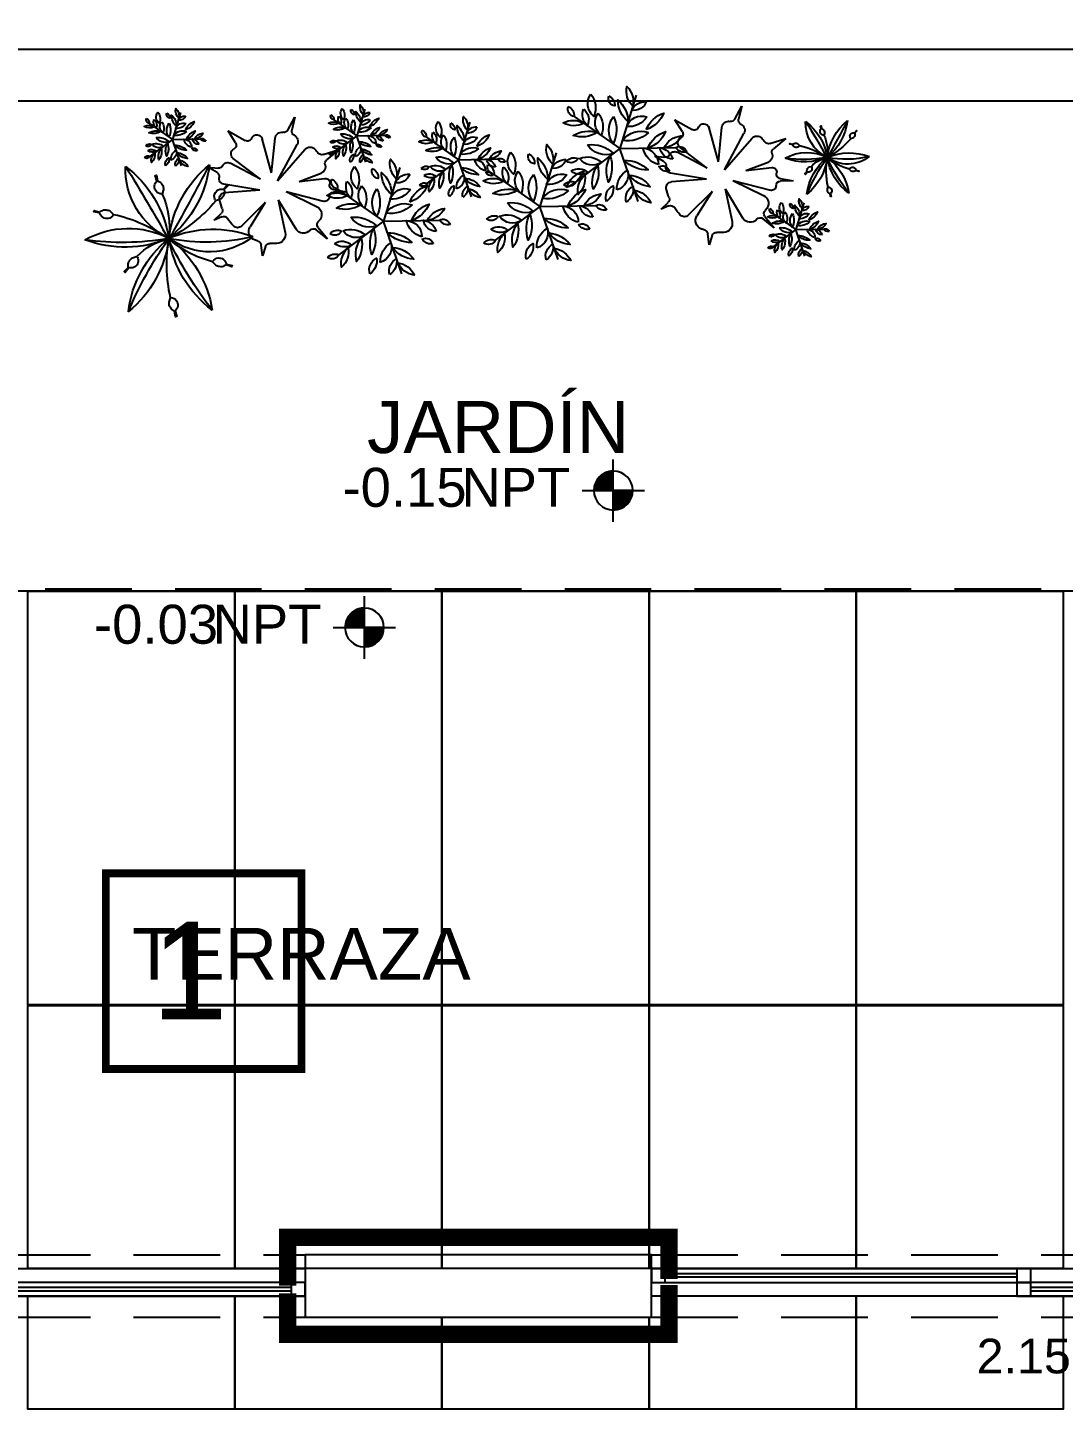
# Model space of a CAD drawing. Header units: metres. Extents: x 116 to 391, y -213 to 56.
# Drawn here: x 319.448 to 322.438, y -123.061 to -119.073 of the extents above; entities that cross this region are included whole.
import ezdxf
from ezdxf.enums import TextEntityAlignment as Align

# ---------------------------------------------------------------- set-up
doc = ezdxf.new("R2010")
doc.units = ezdxf.units.M
doc.header["$PDMODE"] = 35
doc.linetypes.add('AR-157$0$DASHED2', pattern=[0.375, 0.25, -0.125])
doc.linetypes.add('AR-169$0$DASHED2', pattern=[0.375, 0.25, -0.125])
for name, color, linetype in [('A-ACABADOS PISOS', 1, 'Continuous'), ('A-PISO', 30, 'Continuous'), ('AR-157$0$A-DIM-VANOS', 8, 'Continuous'), ('AR-157$0$A-JARDIN', 8, 'Continuous'), ('AR-157$0$A-MUR-CALIDAD', 8, 'Continuous'), ('AR-157$0$A-MUROS', 8, 'Continuous'), ('AR-157$0$A-MUROS BAJOS', 8, 'Continuous'), ('AR-157$0$A-PROY CERRAMIENTOS', 8, 'AR-157$0$DASHED2'), ('AR-157$0$A-TEXTOS', 8, 'Continuous'), ('AR-157$0$A-VENTANAS', 8, 'Continuous'), ('AR-157$0$Ar-Niveles', 8, 'Continuous'), ('AR-157$0$Ar-Texto', 8, 'Continuous'), ('AR-169$0$A-PROY CERRAMIENTOS', 8, 'AR-169$0$DASHED2')]:
    doc.layers.add(name, color=color, linetype=linetype)
doc.layers.add('AR-157$0$Ar-Area', color=8, linetype='Continuous', plot=False)
doc.styles.add('AR-157$0$Anot_Arial', font='arial.ttf')
doc.styles.add('AR-157$0$Standard', font='arial.ttf')
doc.styles.get("Standard").update_dxf_attribs({"font": 'arial.ttf'})
doc.dimstyles.new('AR-157$0$VANOS', dxfattribs={"dimtxt": 0.1, "dimasz": 0.05, "dimexe": 0, "dimexo": 0, "dimgap": 0.03, "dimtad": 0, "dimtih": 1, "dimtoh": 1, "dimzin": 0, "dimdsep": 46, "dimtxsty": 'AR-157$0$Standard', "dimblk": 'AR-157$0$_Dot', "dimcen": 0.09, "dimse1": 1, "dimse2": 1, "dimsd1": 1, "dimsd2": 1, "dimclrd": 256, "dimclre": 256, "dimclrt": 256, "dimazin": 0, "dimtfac": 1, "dimtix": 1, "dimtofl": 0, "dimtmove": 2, "dimatfit": 3, "dimldrblk": 'AR-157$0$COTA', "dimfxl": 0, "dimtolj": 1, "dimtzin": 0, "dimlwd": 18, "dimarcsym": 0})
pattern_1 = [(0, (-2.923953, -1.1144057), (0, 0.0025), [])]

# ---------------------------------------------------------------- blocks, each defined once
blk = doc.blocks.new('*U87')
at = {"color": 0}
for points in [[(0, 0), (1.095, 0), (1.095, 0.04), (0, 0.04)], [(0, 0), (0.04, 0), (0.04, 0.04), (0, 0.04)], [(1.095, 0.04), (1.055, 0.04), (1.055, 0), (1.095, 0)], [(1.055, -0.04), (2.15, -0.04), (2.15, 0), (1.055, 0)], [(1.055, -0.04), (1.095, -0.04), (1.095, 0), (1.055, 0)], [(2.15, 0), (2.11, 0), (2.11, -0.04), (2.15, -0.04)]]:
    blk.add_lwpolyline(points, close=True, dxfattribs=at)
at = {"color": 8}
for points in [[(0.04, 0.025), (1.055, 0.025)], [(0.04, 0.015), (1.055, 0.015)], [(1.095, -0.015), (2.11, -0.015)], [(1.095, -0.025), (2.11, -0.025)]]:
    blk.add_lwpolyline(points, dxfattribs=at)
at = {"style": 'AR-157$0$Anot_Arial', "flags": 1}
for tag, p in [('ESPACIO', (0.1591, 0.4028)), ('TIPO', (0.1591, 0.3233)), ('NUMERO', (0.1591, 0.2487)), ('MATERIAL', (0.1591, 0.1668))]:
    blk.add_attdef(tag, p, '', height=0.0625, dxfattribs=at)
blk = doc.blocks.new('*U97')
at = {"color": 0}
for points in [[(0, 0), (1.58, 0), (1.58, 0.04), (0, 0.04)], [(0, 0), (0.04, 0), (0.04, 0.04), (0, 0.04)], [(1.58, 0.04), (1.54, 0.04), (1.54, 0), (1.58, 0)], [(1.54, -0.04), (3.12, -0.04), (3.12, 0), (1.54, 0)], [(1.54, -0.04), (1.58, -0.04), (1.58, 0), (1.54, 0)], [(3.12, 0), (3.08, 0), (3.08, -0.04), (3.12, -0.04)]]:
    blk.add_lwpolyline(points, close=True, dxfattribs=at)
at = {"color": 8}
for points in [[(0.04, 0.025), (1.54, 0.025)], [(0.04, 0.015), (1.54, 0.015)], [(1.58, -0.015), (3.08, -0.015)], [(1.58, -0.025), (3.08, -0.025)]]:
    blk.add_lwpolyline(points, dxfattribs=at)
at = {"style": 'AR-157$0$Anot_Arial', "flags": 1}
for tag, p in [('ESPACIO', (0.1591, 0.4028)), ('TIPO', (0.1591, 0.3233)), ('NUMERO', (0.1591, 0.2487)), ('MATERIAL', (0.1591, 0.1668))]:
    blk.add_attdef(tag, p, '', height=0.0625, dxfattribs=at)
blk = doc.blocks.new('*U406')
at = {"layer": 'AR-157$0$Ar-Area', "style": 'AR-157$0$Anot_Arial', "flags": 1}
blk.add_attdef('ESP_AREA', text='', height=0.75, dxfattribs=at).set_placement((0, -2.5), align=Align.BOTTOM_CENTER)
at = {"layer": 'AR-157$0$Ar-Texto', "style": 'AR-157$0$Anot_Arial'}
for tag, p in [('ID_ESP01', (0, 1.5)), ('ID_ESP02', (0, 0))]:
    blk.add_attdef(tag, text='', height=1, dxfattribs=at).set_placement(p, align=Align.BOTTOM_CENTER)
blk = doc.blocks.new('*U408')
for p, q in [((1.5573, 0.5573), (1.6732, 0.2006)), ((0.9003, 0.3834), (0.8515, 0.4697)), ((0.8515, 0.4697), (0.8744, 0.3815)), ((3.3773, 0.4979), (3.4352, 0.3196)), ((4.6136, 0.4979), (4.6715, 0.3196)), ((1.3019, 0.386), (1.1876, 0.3191)), ((1.2532, 0.3049), (1.3019, 0.386)), ((1.9766, 0.421), (1.6732, 0.2006)), ((2.6754, 0.3964), (2.7565, 0.1467)), ((3.5869, 0.4298), (3.4352, 0.3196)), ((3.896, 0.3672), (3.8473, 0.4535)), ((3.8473, 0.4535), (3.8701, 0.3653)), ((4.8232, 0.4298), (4.6715, 0.3196)), ((0.976, 0.0441), (0.8404, 0.2852)), ((1.0153, 0.0997), (0.9876, 0.3304)), ((1.0153, 0.0997), (1.0738, 0.3283)), ((2.9688, 0.301), (2.7565, 0.1467)), ((3.4352, 0.3196), (3.2477, 0.3196)), ((3.3773, 0.1413), (3.4352, 0.3196)), ((3.4352, 0.3196), (3.5869, 0.2094)), ((4.011, 0.0835), (3.9834, 0.3142)), ((4.011, 0.0835), (4.0695, 0.3121)), ((4.2976, 0.3698), (4.1833, 0.303)), ((4.2489, 0.2887), (4.2976, 0.3698)), ((4.6715, 0.3196), (4.484, 0.3196)), ((4.6136, 0.1413), (4.6715, 0.3196)), ((4.6715, 0.3196), (4.8232, 0.2094)), ((0.6679, 0.2149), (0.56, 0.247)), ((0.56, 0.247), (0.6452, 0.1793)), ((0.976, 0.0441), (0.7891, 0.2519)), ((1.0907, 0.0572), (1.2705, 0.2006)), ((1.6732, 0.2006), (1.2982, 0.2006)), ((1.5573, -0.156), (1.6732, 0.2006)), ((1.6732, 0.2006), (1.9766, -0.0198)), ((3.6636, 0.1987), (3.5557, 0.2309)), ((3.5557, 0.2309), (3.6409, 0.1631)), ((3.9717, 0.0279), (3.7848, 0.2357)), ((3.9717, 0.0279), (3.8361, 0.269)), ((1.0907, 0.0572), (1.2909, 0.1683)), ((1.4412, 0.1456), (1.3729, 0.1368)), ((1.3807, 0.1082), (1.4412, 0.1456)), ((2.1016, 0.1792), (2.2175, -0.1775)), ((2.7565, 0.1467), (2.494, 0.1467)), ((2.6754, -0.1029), (2.7565, 0.1467)), ((2.7565, 0.1467), (2.9688, -0.0076)), ((3.1515, 0.1018), (3.2674, -0.2549)), ((4.0864, 0.041), (4.2662, 0.1844)), ((4.0864, 0.041), (4.2866, 0.1521)), ((4.4369, 0.1294), (4.3686, 0.1206)), ((4.3764, 0.092), (4.4369, 0.1294)), ((0.8319, 0.0375), (0.6588, 0.0545)), ((0.8319, 0.0375), (0.6829, 0.0905)), ((1.0972, -0.0149), (1.3377, 0.0295)), ((2.5208, 0.0429), (2.2175, -0.1775)), ((3.8276, 0.0213), (3.6545, 0.0384)), ((3.8276, 0.0213), (3.6786, 0.0743)), ((4.0929, -0.031), (4.3334, 0.0133)), ((0.6036, -0.0216), (0.5172, -0.0373)), ((0.5172, -0.0373), (0.6025, -0.0387)), ((0.9203, -0.028), (0.6701, -0.0979)), ((0.9203, -0.028), (0.7177, -0.1315)), ((0.9738, -0.0818), (0.8606, -0.2799)), ((0.9738, -0.0818), (0.9312, -0.3035)), ((1.0972, -0.0149), (1.3332, -0.0286)), ((3.5708, -0.0344), (3.2674, -0.2549)), ((3.5994, -0.0378), (3.5129, -0.0535)), ((3.5129, -0.0535), (3.5982, -0.0549)), ((3.916, -0.0441), (3.6658, -0.1141)), ((3.916, -0.0441), (3.7134, -0.1477)), ((4.0929, -0.031), (4.3289, -0.0448)), ((1.0612, -0.1), (1.1659, -0.2602)), ((1.0612, -0.1), (1.2239, -0.2543)), ((1.4052, -0.2113), (1.3577, -0.1671)), ((2.2175, -0.1775), (1.8425, -0.1775)), ((2.1016, -0.5341), (2.2175, -0.1775)), ((2.2175, -0.1775), (2.5208, -0.3979)), ((3.9695, -0.098), (3.8563, -0.296)), ((3.9695, -0.098), (3.9269, -0.3197)), ((4.0569, -0.1162), (4.1616, -0.2764)), ((4.0569, -0.1162), (4.2196, -0.2705)), ((4.4009, -0.2275), (4.3534, -0.1833)), ((0.4479, -0.1868), (0.5059, -0.3651)), ((0.6576, -0.2549), (0.5059, -0.3651)), ((0.7108, -0.2724), (0.6498, -0.3504)), ((1.3533, -0.1896), (1.4052, -0.2113)), ((3.2674, -0.2549), (2.8924, -0.2549)), ((3.1515, -0.6115), (3.2674, -0.2549)), ((3.2674, -0.2549), (3.5708, -0.4753)), ((4.3491, -0.2058), (4.4009, -0.2275)), ((0.5059, -0.3651), (0.3184, -0.3651)), ((0.4479, -0.5434), (0.5059, -0.3651)), ((0.5059, -0.3651), (0.6576, -0.4753)), ((0.6498, -0.3504), (0.7231, -0.2884)), ((3.7065, -0.2886), (3.6455, -0.3666)), ((3.6455, -0.3666), (3.7188, -0.3046)), ((1.0663, -0.3937), (1.0874, -0.4568)), ((1.0874, -0.4568), (1.0946, -0.3825)), ((4.0621, -0.4099), (4.0831, -0.473)), ((4.0831, -0.473), (4.0903, -0.3987))]:
    blk.add_line(p, q)
for points in [[(1.5817, 0.4823, 0.261043), (1.619, 0.6146, 0.259294)], [(1.8614, 0.5689, 0.282421), (1.8447, 0.4199, 0.407667)], [(1.491, 0.512, 0.370665), (1.5903, 0.4556, 0.295133)], [(1.6152, 0.379, 0.221754), (1.681, 0.5268, 0.220269)], [(1.7418, 0.5543, 0.324763), (1.7029, 0.4865, 0.468787)], [(1.913, 0.4701, 0.370665), (1.8901, 0.3582, 0.295133)], [(2.0156, 0.4889, 0.324763), (1.9766, 0.421, 0.468787)], [(3.3441, 0.4753, 0.370665), (3.3938, 0.4471, 0.295133)], [(3.3895, 0.4604, 0.261043), (3.4081, 0.5265, 0.259294)], [(3.4063, 0.4087, 0.221754), (3.4392, 0.4827, 0.220269)], [(3.4696, 0.4964, 0.324763), (3.4501, 0.4625, 0.468787)], [(3.5293, 0.5037, 0.282421), (3.521, 0.4292, 0.407667)], [(3.6064, 0.4637, 0.324763), (3.5869, 0.4298, 0.468787)], [(4.5804, 0.4753, 0.370665), (4.6301, 0.4471, 0.295133)], [(4.6258, 0.4604, 0.261043), (4.6444, 0.5265, 0.259294)], [(4.6426, 0.4087, 0.221754), (4.6755, 0.4827, 0.220269)], [(4.7059, 0.4964, 0.324763), (4.6864, 0.4625, 0.468787)], [(4.7657, 0.5037, 0.282421), (4.7573, 0.4292, 0.407667)], [(4.8427, 0.4637, 0.324763), (4.8232, 0.4298, 0.468787)], [(1.495, 0.3245, 0.221754), (1.3748, 0.4328, 0.220269)], [(1.489, 0.4092, 0.282421), (1.6255, 0.3473, 0.407667)], [(1.7125, 0.4165, 0.231142), (1.7183, 0.2334, 0.333648)], [(1.8146, 0.4403, 0.282421), (1.798, 0.2913, 0.407667)], [(1.9128, 0.3747, 0.261043), (2.0501, 0.3801, 0.259294)], [(2.6924, 0.3439, 0.261043), (2.7185, 0.4365, 0.259294)], [(2.7159, 0.2716, 0.221754), (2.762, 0.3751, 0.220269)], [(2.8045, 0.3943, 0.324763), (2.7772, 0.3468, 0.468787)], [(2.8882, 0.4045, 0.282421), (2.8766, 0.3002, 0.407667)], [(3.3415, 0.3196, 0.221754), (3.2813, 0.3737, 0.220269)], [(3.3462, 0.3815, 0.221754), (3.286, 0.4357, 0.220269)], [(3.3386, 0.3716, 0.231142), (3.4266, 0.3461, 0.333648)], [(3.3431, 0.4239, 0.282421), (3.4114, 0.3929, 0.407667)], [(3.4549, 0.4275, 0.231142), (3.4578, 0.336, 0.333648)], [(3.5059, 0.4394, 0.282421), (3.4976, 0.3649, 0.407667)], [(3.5111, 0.3747, 0.221754), (3.5916, 0.3662, 0.220269)], [(3.5551, 0.4543, 0.370665), (3.5437, 0.3984, 0.295133)], [(3.555, 0.4066, 0.261043), (3.6237, 0.4093, 0.259294)], [(4.5778, 0.3196, 0.221754), (4.5177, 0.3737, 0.220269)], [(4.5825, 0.3815, 0.221754), (4.5223, 0.4357, 0.220269)], [(4.575, 0.3716, 0.231142), (4.6629, 0.3461, 0.333648)], [(4.5794, 0.4239, 0.282421), (4.6477, 0.3929, 0.407667)], [(4.6912, 0.4275, 0.231142), (4.6941, 0.336, 0.333648)], [(4.7423, 0.4394, 0.282421), (4.7339, 0.3649, 0.407667)], [(4.7474, 0.3747, 0.221754), (4.8279, 0.3662, 0.220269)], [(4.7915, 0.4543, 0.370665), (4.78, 0.3984, 0.295133)], [(4.7913, 0.4066, 0.261043), (4.86, 0.4093, 0.259294)], [(1.4857, 0.2006, 0.221754), (1.3654, 0.3089, 0.220269)], [(1.48, 0.3047, 0.231142), (1.656, 0.2537, 0.333648)], [(1.8249, 0.3108, 0.221754), (1.9858, 0.294, 0.220269)], [(2.6318, 0.2335, 0.221754), (2.5476, 0.3092, 0.220269)], [(2.6275, 0.2927, 0.282421), (2.7231, 0.2494, 0.407667)], [(2.6289, 0.3647, 0.370665), (2.6985, 0.3252, 0.295133)], [(2.784, 0.2978, 0.231142), (2.7881, 0.1697, 0.333648)], [(2.8555, 0.3145, 0.282421), (2.8438, 0.2102, 0.407667)], [(2.9244, 0.3354, 0.370665), (2.9083, 0.257, 0.295133)], [(2.9242, 0.2686, 0.261043), (3.0203, 0.2724, 0.259294)], [(2.9961, 0.3485, 0.324763), (2.9688, 0.301, 0.468787)], [(3.212, 0.3036, 0.324763), (3.2477, 0.3196, 0.468787)], [(3.2872, 0.3196, 0.261043), (3.23, 0.3578, 0.259294)], [(3.259, 0.281, 0.370665), (3.3012, 0.3196, 0.295133)], [(3.3076, 0.2642, 0.282421), (3.3581, 0.3196, 0.407667)], [(3.4224, 0.28, 0.204868), (3.3416, 0.2461, 0.203496)], [(3.544, 0.3342, 0.231142), (3.4578, 0.3032, 0.333648)], [(3.4689, 0.2951, 0.204868), (3.4762, 0.2078, 0.203496)], [(3.571, 0.2894, 0.282421), (3.4976, 0.2743, 0.407667)], [(3.6147, 0.2808, 0.324763), (3.5764, 0.2889, 0.468787)], [(4.4483, 0.3036, 0.324763), (4.484, 0.3196, 0.468787)], [(4.5235, 0.3196, 0.261043), (4.4663, 0.3578, 0.259294)], [(4.4953, 0.281, 0.370665), (4.5375, 0.3196, 0.295133)], [(4.5439, 0.2642, 0.282421), (4.5944, 0.3196, 0.407667)], [(4.6587, 0.28, 0.204868), (4.5779, 0.2461, 0.203496)], [(4.7803, 0.3342, 0.231142), (4.6941, 0.3032, 0.333648)], [(4.7052, 0.2951, 0.204868), (4.7126, 0.2078, 0.203496)], [(4.8074, 0.2894, 0.282421), (4.7339, 0.2743, 0.407667)], [(4.851, 0.2808, 0.324763), (4.8127, 0.2889, 0.468787)], [(1.2268, 0.1687, 0.324763), (1.2982, 0.2006, 0.468787)], [(1.3771, 0.2006, 0.261043), (1.2627, 0.277, 0.259294)], [(1.3208, 0.1236, 0.370665), (1.4051, 0.2006, 0.295133)], [(1.4179, 0.0899, 0.282421), (1.519, 0.2006, 0.407667)], [(1.8907, 0.23, 0.231142), (1.7183, 0.1679, 0.333648)], [(2.126, 0.1041, 0.261043), (2.1632, 0.2365, 0.259294)], [(2.4057, 0.1908, 0.282421), (2.389, 0.0418, 0.407667)], [(2.5492, 0.1467, 0.261043), (2.4692, 0.2002, 0.259294)], [(2.6252, 0.1467, 0.221754), (2.541, 0.2225, 0.220269)], [(2.6213, 0.2196, 0.231142), (2.7444, 0.1838, 0.333648)], [(2.8627, 0.2239, 0.221754), (2.9753, 0.2121, 0.220269)], [(3.2705, 0.2405, 0.324763), (3.3062, 0.2564, 0.468787)], [(3.4063, 0.2304, 0.221754), (3.3362, 0.1899, 0.220269)], [(3.4174, 0.1401, 0.370665), (3.3938, 0.1921, 0.295133)], [(3.4485, 0.1811, 0.282421), (3.4114, 0.2462, 0.407667)], [(3.4841, 0.1436, 0.370665), (3.4605, 0.1956, 0.295133)], [(3.5111, 0.2645, 0.221754), (3.5279, 0.1853, 0.220269)], [(3.6004, 0.2472, 0.370665), (3.5437, 0.2408, 0.295133)], [(3.555, 0.2325, 0.261043), (3.5788, 0.1681, 0.259294)], [(3.6252, 0.2013, 0.324763), (3.5869, 0.2094, 0.468787)], [(4.5068, 0.2405, 0.324763), (4.5425, 0.2564, 0.468787)], [(4.6426, 0.2304, 0.221754), (4.5725, 0.1899, 0.220269)], [(4.6537, 0.1401, 0.370665), (4.6301, 0.1921, 0.295133)], [(4.6848, 0.1811, 0.282421), (4.6477, 0.2462, 0.407667)], [(4.7204, 0.1436, 0.370665), (4.6968, 0.1956, 0.295133)], [(4.7474, 0.2645, 0.221754), (4.7642, 0.1853, 0.220269)], [(4.8368, 0.2472, 0.370665), (4.78, 0.2408, 0.295133)], [(4.7913, 0.2325, 0.261043), (4.8151, 0.1681, 0.259294)], [(4.8615, 0.2013, 0.324763), (4.8232, 0.2094, 0.468787)], [(1.6475, 0.1215, 0.204868), (1.486, 0.0536, 0.203496)], [(1.7405, 0.1517, 0.204868), (1.7552, -0.0228, 0.203496)], [(1.9448, 0.1402, 0.282421), (1.798, 0.11, 0.407667)], [(2.0321, 0.1231, 0.324763), (1.9555, 0.1392, 0.468787)], [(2.0353, 0.1339, 0.370665), (2.1346, 0.0775, 0.295133)], [(2.1595, 0.0008, 0.221754), (2.2253, 0.1487, 0.220269)], [(2.2861, 0.1762, 0.324763), (2.2471, 0.1084, 0.468787)], [(2.444, 0.1244, 0.324763), (2.494, 0.1467, 0.468787)], [(2.5098, 0.0928, 0.370665), (2.5688, 0.1467, 0.295133)], [(2.5598, 0.1108, 0.324763), (2.5208, 0.0429, 0.468787)], [(2.5778, 0.0692, 0.282421), (2.6485, 0.1467, 0.407667)], [(2.9087, 0.1673, 0.231142), (2.7881, 0.1238, 0.333648)], [(2.8036, 0.1125, 0.204868), (2.8139, -0.0097, 0.203496)], [(2.9466, 0.1044, 0.282421), (2.8438, 0.0833, 0.407667)], [(3.0077, 0.0924, 0.324763), (2.9541, 0.1037, 0.468787)], [(3.1759, 0.0268, 0.261043), (3.2132, 0.1591, 0.259294)], [(3.3361, 0.0988, 0.324763), (3.2971, 0.031, 0.468787)], [(3.3895, 0.1788, 0.261043), (3.3355, 0.1362, 0.259294)], [(3.4556, 0.1134, 0.282421), (3.439, -0.0356, 0.407667)], [(4.6258, 0.1788, 0.261043), (4.5718, 0.1362, 0.259294)], [(1.3438, 0.0424, 0.324763), (1.4152, 0.0744, 0.468787)], [(1.6152, 0.0223, 0.221754), (1.4751, -0.0586, 0.220269)], [(1.6996, -0.0764, 0.282421), (1.6255, 0.054, 0.407667)], [(1.8249, 0.0904, 0.221754), (1.8586, -0.0679, 0.220269)], [(2.0036, 0.0558, 0.370665), (1.8901, 0.043, 0.295133)], [(1.9128, 0.0266, 0.261043), (1.9604, -0.1024, 0.259294)], [(2.0393, -0.0536, 0.221754), (1.919, 0.0547, 0.220269)], [(2.0332, 0.0311, 0.282421), (2.1698, -0.0308, 0.407667)], [(2.2568, 0.0384, 0.231142), (2.2626, -0.1447, 0.333648)], [(2.3589, 0.0622, 0.282421), (2.3422, -0.0868, 0.407667)], [(2.4573, 0.092, 0.370665), (2.4344, -0.0199, 0.295133)], [(2.457, -0.0034, 0.261043), (2.5944, 0.002, 0.259294)], [(2.5259, 0.036, 0.324763), (2.5759, 0.0583, 0.468787)], [(2.7159, 0.0219, 0.221754), (2.6178, -0.0348, 0.220269)], [(2.7385, 0.0913, 0.204868), (2.6254, 0.0438, 0.203496)], [(2.775, -0.0472, 0.282421), (2.7231, 0.0441, 0.407667)], [(2.8627, 0.0696, 0.221754), (2.8862, -0.0412, 0.220269)], [(2.9878, 0.0454, 0.370665), (2.9083, 0.0364, 0.295133)], [(2.9242, 0.0249, 0.261043), (2.9575, -0.0654, 0.259294)], [(3.0852, 0.0565, 0.370665), (3.1846, 0.0001, 0.295133)], [(3.2095, -0.0765, 0.221754), (3.2753, 0.0713, 0.220269)], [(3.5072, 0.0146, 0.370665), (3.4843, -0.0973, 0.295133)], [(3.6098, 0.0334, 0.324763), (3.5708, -0.0344, 0.468787)], [(1.5817, -0.081, 0.261043), (1.4737, -0.1661, 0.259294)], [(1.6376, -0.1584, 0.370665), (1.5903, -0.0543, 0.295133)], [(1.7709, -0.1514, 0.370665), (1.7237, -0.0473, 0.295133)], [(2.03, -0.1775, 0.221754), (1.9097, -0.0692, 0.220269)], [(2.0531, -0.0359, 0.324763), (1.9766, -0.0198, 0.468787)], [(2.0243, -0.0734, 0.231142), (2.2002, -0.1244, 0.333648)], [(2.3692, -0.0673, 0.221754), (2.5301, -0.0841, 0.220269)], [(2.6924, -0.0504, 0.261043), (2.6169, -0.11, 0.259294)], [(2.7315, -0.1046, 0.370665), (2.6985, -0.0318, 0.295133)], [(2.8249, -0.0997, 0.370665), (2.7918, -0.0268, 0.295133)], [(3.0224, -0.0188, 0.324763), (2.9688, -0.0076, 0.468787)], [(3.0893, -0.131, 0.221754), (2.969, -0.0227, 0.220269)], [(3.0832, -0.0463, 0.282421), (3.2198, -0.1082, 0.407667)], [(3.3067, -0.039, 0.231142), (3.3125, -0.2221, 0.333648)], [(3.4088, -0.0152, 0.282421), (3.3922, -0.1642, 0.407667)], [(3.507, -0.0808, 0.261043), (3.6443, -0.0754, 0.259294)], [(0.4601, -0.2243, 0.261043), (0.4788, -0.1581, 0.259294)], [(0.6, -0.181, 0.282421), (0.5916, -0.2555, 0.407667)], [(1.7711, -0.2094, 0.324763), (1.8425, -0.1775, 0.468787)], [(1.9213, -0.1775, 0.261043), (1.807, -0.1011, 0.259294)], [(1.865, -0.2545, 0.370665), (1.9494, -0.1775, 0.295133)], [(1.9622, -0.2882, 0.282421), (2.0632, -0.1775, 0.407667)], [(2.4349, -0.1481, 0.231142), (2.2626, -0.2103, 0.333648)], [(2.9713, -0.2549, 0.261043), (2.857, -0.1785, 0.259294)], [(3.0799, -0.2549, 0.221754), (2.9596, -0.1466, 0.220269)], [(3.0742, -0.1508, 0.231142), (3.2502, -0.2018, 0.333648)], [(3.4191, -0.1447, 0.221754), (3.5801, -0.1615, 0.220269)], [(0.4168, -0.3032, 0.221754), (0.3567, -0.249, 0.220269)], [(0.4138, -0.2608, 0.282421), (0.482, -0.2918, 0.407667)], [(0.4148, -0.2094, 0.370665), (0.4644, -0.2376, 0.295133)], [(0.4769, -0.2759, 0.221754), (0.5098, -0.202, 0.220269)], [(0.5255, -0.2572, 0.231142), (0.5284, -0.3487, 0.333648)], [(0.5402, -0.1883, 0.324763), (0.5207, -0.2222, 0.468787)], [(0.5766, -0.2453, 0.282421), (0.5683, -0.3198, 0.407667)], [(0.6258, -0.2304, 0.370665), (0.6143, -0.2863, 0.295133)], [(0.6257, -0.2781, 0.261043), (0.6943, -0.2754, 0.259294)], [(0.6771, -0.221, 0.324763), (0.6576, -0.2549, 0.468787)], [(2.1917, -0.2566, 0.204868), (2.0303, -0.3245, 0.203496)], [(2.2848, -0.2264, 0.204868), (2.2995, -0.401, 0.203496)], [(2.4891, -0.2379, 0.282421), (2.3422, -0.2681, 0.407667)], [(2.5763, -0.255, 0.324763), (2.4998, -0.2389, 0.468787)], [(2.821, -0.2868, 0.324763), (2.8924, -0.2549, 0.468787)], [(2.915, -0.3319, 0.370665), (2.9993, -0.2549, 0.295133)], [(3.0121, -0.3656, 0.282421), (3.1132, -0.2549, 0.407667)], [(3.4849, -0.2255, 0.231142), (3.3125, -0.2876, 0.333648)], [(0.2827, -0.3811, 0.324763), (0.3184, -0.3651, 0.468787)], [(0.3578, -0.3651, 0.261043), (0.3007, -0.3269, 0.259294)], [(0.3297, -0.4036, 0.370665), (0.3718, -0.3651, 0.295133)], [(0.4121, -0.3651, 0.221754), (0.352, -0.311, 0.220269)], [(0.3782, -0.4205, 0.282421), (0.4288, -0.3651, 0.407667)], [(0.4093, -0.3131, 0.231142), (0.4973, -0.3386, 0.333648)], [(0.6146, -0.3504, 0.231142), (0.5284, -0.3815, 0.333648)], [(0.5817, -0.31, 0.221754), (0.6622, -0.3184, 0.220269)], [(1.888, -0.3357, 0.324763), (1.9594, -0.3037, 0.468787)], [(2.1595, -0.3558, 0.221754), (2.0194, -0.4368, 0.220269)], [(2.2439, -0.4545, 0.282421), (2.1698, -0.3241, 0.407667)], [(2.3692, -0.2877, 0.221754), (2.4028, -0.446, 0.220269)], [(2.5479, -0.3223, 0.370665), (2.4344, -0.3351, 0.295133)], [(2.457, -0.3515, 0.261043), (2.5046, -0.4805, 0.259294)], [(3.2417, -0.334, 0.204868), (3.0802, -0.4019, 0.203496)], [(3.3348, -0.3038, 0.204868), (3.3494, -0.4783, 0.203496)], [(3.539, -0.3153, 0.282421), (3.3922, -0.3455, 0.407667)], [(3.4191, -0.3651, 0.221754), (3.4528, -0.5234, 0.220269)], [(3.6263, -0.3324, 0.324763), (3.5497, -0.3163, 0.468787)], [(0.3412, -0.4442, 0.324763), (0.3769, -0.4282, 0.468787)], [(0.4769, -0.4543, 0.221754), (0.4068, -0.4947, 0.220269)], [(0.493, -0.4047, 0.204868), (0.4123, -0.4386, 0.203496)], [(0.5191, -0.5036, 0.282421), (0.482, -0.4384, 0.407667)], [(0.5395, -0.3896, 0.204868), (0.5469, -0.4768, 0.203496)], [(0.6417, -0.3953, 0.282421), (0.5683, -0.4104, 0.407667)], [(0.5817, -0.4202, 0.221754), (0.5986, -0.4994, 0.220269)], [(0.6711, -0.4375, 0.370665), (0.6143, -0.4439, 0.295133)], [(0.6257, -0.4521, 0.261043), (0.6495, -0.5166, 0.259294)], [(0.6853, -0.4039, 0.324763), (0.647, -0.3958, 0.468787)], [(2.126, -0.4591, 0.261043), (2.018, -0.5442, 0.259294)], [(2.1819, -0.5365, 0.370665), (2.1346, -0.4325, 0.295133)], [(2.3152, -0.5295, 0.370665), (2.268, -0.4254, 0.295133)], [(2.5974, -0.414, 0.324763), (2.5208, -0.3979, 0.468787)], [(2.938, -0.4131, 0.324763), (3.0094, -0.3811, 0.468787)], [(3.2095, -0.4332, 0.221754), (3.0693, -0.5141, 0.220269)], [(3.2939, -0.5319, 0.282421), (3.2198, -0.4015, 0.407667)], [(3.5978, -0.3997, 0.370665), (3.4843, -0.4125, 0.295133)], [(3.507, -0.4289, 0.261043), (3.5546, -0.5579, 0.259294)], [(0.4601, -0.5059, 0.261043), (0.4062, -0.5485, 0.259294)], [(0.4881, -0.5446, 0.370665), (0.4644, -0.4926, 0.295133)], [(0.5547, -0.5411, 0.370665), (0.5311, -0.4891, 0.295133)], [(0.6958, -0.4834, 0.324763), (0.6576, -0.4753, 0.468787)], [(3.1759, -0.5365, 0.261043), (3.068, -0.6216, 0.259294)], [(3.2318, -0.6139, 0.370665), (3.1846, -0.5098, 0.295133)], [(3.3652, -0.6068, 0.370665), (3.3179, -0.5028, 0.295133)], [(3.6474, -0.4914, 0.324763), (3.5708, -0.4753, 0.468787)]]:
    blk.add_lwpolyline(points, format="xyb", close=True)
for points in [[(0.1273, 0.2401), (0.1287, 0.2435, 0.25671), (0.1265, 0.265), (0.1253, 0.2666, 0.253087), (0.1062, 0.2763), (0.0984, 0.2761), (0.087, 0.2913), (0.0832, 0.2884), (0.0971, 0.275), (0.0965, 0.2669, 0.180577), (0.1009, 0.2518), (0.103, 0.249, 0.152032), (0.1138, 0.2412), (0.126, 0.237, 0.099521), (0.2861, 0.1147)], [(0.3079, 0.2638), (0.3115, 0.2646, 0.25671), (0.3281, 0.2785), (0.3288, 0.2804, 0.253087), (0.326, 0.3016), (0.3215, 0.3079), (0.3277, 0.3259), (0.3231, 0.3275), (0.3198, 0.3084), (0.3127, 0.3044, 0.180577), (0.3027, 0.2922), (0.3016, 0.289, 0.152032), (0.3012, 0.2756), (0.3047, 0.2632, 0.13427), (0.2852, 0.1152)], [(0.4709, 0.196), (0.4732, 0.1932, 0.25671), (0.4934, 0.1852), (0.4954, 0.1855, 0.253087), (0.5128, 0.198), (0.5162, 0.205), (0.535, 0.2081), (0.5341, 0.2128), (0.5158, 0.2067), (0.5089, 0.211, 0.180577), (0.4934, 0.214), (0.49, 0.2135, 0.152032), (0.4781, 0.2075), (0.4688, 0.1986, 0.099521), (0.2864, 0.113)], [(0.1385, 0.0361), (0.136, 0.0388, 0.25671), (0.1154, 0.0454), (0.1135, 0.0451, 0.253087), (0.0969, 0.0315), (0.0939, 0.0243), (0.0754, 0.02), (0.0765, 0.0154), (0.0944, 0.0226), (0.1016, 0.0188, 0.180577), (0.1172, 0.0167), (0.1205, 0.0175, 0.152032), (0.1321, 0.0242), (0.1408, 0.0337, 0.120121), (0.2869, 0.1144)], [(0.2805, -0.0844), (0.277, -0.0853, 0.25671), (0.2612, -0.1001), (0.2605, -0.1019, 0.253087), (0.2644, -0.123), (0.2693, -0.1291), (0.264, -0.1474), (0.2686, -0.1487), (0.271, -0.1295), (0.2778, -0.1251, 0.180577), (0.2872, -0.1124), (0.2881, -0.1091, 0.152032), (0.2878, -0.0958), (0.2837, -0.0835, 0.099521), (0.2848, 0.1179)], [(0.3918, 0.0535), (0.3905, 0.0501, 0.25671), (0.3934, 0.0286), (0.3946, 0.027, 0.253087), (0.414, 0.0179), (0.4218, 0.0184), (0.4336, 0.0035), (0.4374, 0.0065), (0.4231, 0.0195), (0.4234, 0.0276, 0.180577), (0.4186, 0.0426), (0.4164, 0.0453, 0.152032), (0.4054, 0.0528), (0.393, 0.0566, 0.16647), (0.2859, 0.1116)], [(4.3917, -0.0924), (4.3945, -0.0857, 0.25671), (4.39, -0.0426), (4.3877, -0.0393, 0.253087), (4.3495, -0.02), (4.3339, -0.0204), (4.3111, 0.01), (4.3035, 0.0042), (4.3312, -0.0227), (4.33, -0.0389, 0.180577), (4.3389, -0.0691), (4.343, -0.0746, 0.152032), (4.3647, -0.0903), (4.3891, -0.0985, 0.099521), (4.7092, -0.3431)], [(4.7529, -0.0449), (4.7601, -0.0435, 0.25671), (4.7932, -0.0156), (4.7946, -0.0119, 0.253087), (4.7892, 0.0306), (4.78, 0.0433), (4.7925, 0.0792), (4.7833, 0.0823), (4.7767, 0.0443), (4.7626, 0.0361, 0.180577), (4.7425, 0.0119), (4.7403, 0.0053, 0.152032), (4.7395, -0.0214), (4.7464, -0.0462, 0.13427), (4.7076, -0.3423)], [(5.0789, -0.1806), (5.0836, -0.1862, 0.25671), (5.1239, -0.2021), (5.1278, -0.2016, 0.253087), (5.1626, -0.1767), (5.1694, -0.1626), (5.207, -0.1565), (5.2053, -0.147), (5.1687, -0.1592), (5.1549, -0.1506, 0.180577), (5.124, -0.1445), (5.1172, -0.1456, 0.152032), (5.0932, -0.1576), (5.0747, -0.1755, 0.099521), (4.7099, -0.3465)], [(4.4141, -0.5004), (4.4091, -0.4951, 0.25671), (4.3679, -0.4817), (4.364, -0.4825, 0.253087), (4.3309, -0.5096), (4.3249, -0.524), (4.2878, -0.5325), (4.2901, -0.5419), (4.3259, -0.5274), (4.3402, -0.5351, 0.180577), (4.3714, -0.5392), (4.3782, -0.5377, 0.152032), (4.4013, -0.5242), (4.4187, -0.5052, 0.120121), (4.7108, -0.3438)], [(4.6981, -0.7413), (4.6911, -0.7431, 0.25671), (4.6594, -0.7727), (4.6582, -0.7765, 0.253087), (4.6658, -0.8186), (4.6756, -0.8308), (4.665, -0.8674), (4.6743, -0.8699), (4.679, -0.8316), (4.6926, -0.8228, 0.180577), (4.7114, -0.7975), (4.7133, -0.7909, 0.152032), (4.7127, -0.7641), (4.7046, -0.7397, 0.099521), (4.7066, -0.3368)], [(4.9207, -0.4657), (4.9181, -0.4725, 0.25671), (4.9239, -0.5155), (4.9263, -0.5186, 0.253087), (4.965, -0.5368), (4.9806, -0.5359), (5.0043, -0.5657), (5.0118, -0.5596), (4.9833, -0.5336), (4.984, -0.5173, 0.180577), (4.9742, -0.4874), (4.9699, -0.482, 0.152032), (4.9478, -0.467), (4.9231, -0.4595, 0.16647), (4.7089, -0.3495)]]:
    blk.add_lwpolyline(points, format="xyb")
for centre, radius, start, end in [((0.8454, 0.374), 0.03, 297.18297, 14.54274), ((0.9264, 0.3982), 0.03, 209.4905, 282.72642), ((0.5165, 0.411), 0.3755, 188.00771, 231.99229), ((-0.0866, 0.0628), 0.3755, 8.00771, 51.99229), ((8.5136, 4.9783), 9.5593, 208.89801, 210.60442), ((0.1696, 0.3443), 0.2567, 296.78008, 3.21992), ((0.6571, 0.0628), 0.3755, 128.00771, 171.99229), ((5.2805, -2.5411), 5.6547, 149.14844, 151.9945), ((0.8796, 0.3073), 0.045, 117.18297, 209.35245), ((0.943, 0.325), 0.045, 6.84681, 102.72642), ((1.1101, 0.319), 0.0375, 22.66158, 165.65189), ((1.1724, 0.345), 0.03, 202.66158, 300.31709), ((1.2789, 0.2894), 0.03, 149.01139, 241.90408), ((3.8753, 0.2911), 0.045, 117.18297, 209.35245), ((3.8411, 0.3578), 0.03, 297.18297, 14.54274), ((3.9221, 0.382), 0.03, 209.4905, 282.72642), ((3.9387, 0.3088), 0.045, 6.84681, 102.72642), ((4.1059, 0.3028), 0.0375, 22.66158, 165.65189), ((4.1681, 0.3288), 0.03, 202.66158, 300.31709), ((4.2746, 0.2733), 0.03, 149.01139, 241.90408), ((0.6765, 0.2436), 0.03, 253.40235, 323.01868), ((1, 0), 0.375, 137.77458, 143.01868), ((0.7556, 0.2218), 0.045, 41.97217, 137.77458), ((1.2471, 0.2299), 0.0375, 308.57594, 61.90408), ((3.6722, 0.2274), 0.03, 253.40235, 323.01868), ((3.9957, -0.0162), 0.375, 137.77458, 143.01868), ((3.7514, 0.2056), 0.045, 41.97217, 137.77458), ((4.2428, 0.2137), 0.0375, 308.57594, 61.90408), ((0.1446, -0.233), 0.3755, 68.00771, 111.99229), ((0.1446, 0.2963), 0.2294, 232.1843, 307.8157), ((0.1476, 0.7708), 0.6712, 257.64236, 281.94332), ((0.5165, -0.1807), 0.3755, 128.00771, 171.99229), ((-0.0866, 0.1675), 0.3755, 308.00771, 351.99229), ((-0.9338, 0.6722), 1.3431, 323.40868, 335.31262), ((0.4259, -0.1462), 0.2968, 61.71648, 118.28352), ((0.054, -0.1807), 0.3755, 8.00771, 51.99229), ((0.6571, 0.1675), 0.3755, 188.00771, 231.99229), ((0.4259, 0.4633), 0.3755, 248.00771, 291.99229), ((-0.6945, -0.6192), 1.2231, 23.65817, 36.67115), ((0.4238, 1.008), 0.9042, 261.35284, 279.07901), ((0.6265, 0.1558), 0.03, 342.18341, 51.51596), ((0.6979, 0.1329), 0.045, 162.18341, 250.43764), ((1.3091, 0.1355), 0.0375, 27.35747, 119.04013), ((1.369, 0.1666), 0.03, 207.35747, 277.30146), ((1.3964, 0.0827), 0.03, 121.68619, 193.99854), ((3.6222, 0.1396), 0.03, 342.18341, 51.51596), ((3.6937, 0.1167), 0.045, 162.18341, 250.43764), ((4.3048, 0.1194), 0.0375, 27.35747, 119.04013), ((4.3648, 0.1504), 0.03, 207.35747, 277.30146), ((5.17, 0.2495), 0.751, 188.00771, 231.99229), ((3.9638, -0.4469), 0.751, 8.00771, 51.99229), ((21.1643, 9.3839), 19.1186, 208.89801, 210.60442), ((4.4762, 0.116), 0.5134, 296.78008, 3.21992), ((5.4513, -0.4469), 0.751, 128.00771, 171.99229), ((14.698, -5.6549), 11.3095, 149.14844, 151.9945), ((0.5983, 0.0079), 0.03, 280.28567, 16.25246), ((0.6559, 0.0247), 0.03, 84.3787, 196.25246), ((1.3309, 0.0663), 0.0375, 280.44174, 13.99854), ((3.594, -0.0083), 0.03, 280.28567, 16.25246), ((3.6516, 0.0085), 0.03, 84.3787, 196.25246), ((4.3266, 0.0501), 0.0375, 280.44174, 13.99854), ((4.3921, 0.0665), 0.03, 121.68619, 193.99854), ((0.602, -0.0687), 0.03, 359.70662, 89.03751), ((0.662, -0.069), 0.03, 179.70662, 285.62075), ((1.331, -0.0661), 0.0375, 348.71043, 86.66004), ((1, 0), 0.375, 338.99898, 348.71043), ((3.5977, -0.0849), 0.03, 359.70662, 89.03751), ((3.6577, -0.0852), 0.03, 179.70662, 285.62075), ((4.3267, -0.0823), 0.0375, 348.71043, 86.66004), ((3.9957, -0.0162), 0.375, 338.99898, 348.71043), ((0.745, -0.1849), 0.06, 117.05827, 230.03954), ((1.3781, -0.1451), 0.03, 158.99898, 227.06241), ((3.7407, -0.2011), 0.06, 117.05827, 230.03954), ((4.3738, -0.1613), 0.03, 158.99898, 227.06241), ((0.6872, -0.2539), 0.03, 321.97273, 50.03954), ((1.1157, -0.293), 0.06, 291.54195, 33.16922), ((1.2497, -0.2271), 0.0375, 226.51657, 317.71481), ((1, 0), 0.375, 317.71481, 327.55093), ((1.3418, -0.2173), 0.03, 67.29773, 147.55093), ((3.6829, -0.2701), 0.03, 321.97273, 50.03954), ((4.1114, -0.3092), 0.06, 291.54195, 33.16922), ((4.2454, -0.2433), 0.0375, 226.51657, 317.71481), ((3.9957, -0.0162), 0.375, 317.71481, 327.55093), ((4.3375, -0.2335), 0.03, 67.29773, 147.55093), ((4.9888, -0.865), 0.5936, 61.71648, 118.28352), ((0.7425, -0.3113), 0.03, 42.86137, 130.21412), ((0.8085, -0.2501), 0.06, 222.86137, 330.23599), ((0.9901, -0.3148), 0.06, 169.11402, 268.196), ((1.1245, -0.3854), 0.03, 107.89634, 174.46919), ((1, 0), 0.375, 287.89634, 291.54195), ((3.7382, -0.3275), 0.03, 42.86137, 130.21412), ((3.8042, -0.2663), 0.06, 222.86137, 330.23599), ((3.9858, -0.331), 0.06, 169.11402, 268.196), ((3.9957, -0.0162), 0.375, 287.89634, 291.54195), ((4.4263, -1.0387), 0.751, 68.00771, 111.99229), ((4.4263, 0.0201), 0.4587, 232.1843, 307.8157), ((4.4324, 0.969), 1.3424, 257.64236, 281.94332), ((5.17, -0.9341), 0.751, 128.00771, 171.99229), ((3.9638, -0.2377), 0.751, 308.00771, 351.99229), ((2.2695, 0.7718), 2.6863, 323.40868, 335.31262), ((4.2451, -0.9341), 0.751, 8.00771, 51.99229), ((5.4513, -0.2377), 0.751, 188.00771, 231.99229), ((4.9888, 0.3541), 0.751, 248.00771, 291.99229), ((2.7481, -1.8111), 2.4463, 23.65817, 36.67115), ((4.9847, 1.4434), 1.8084, 261.35284, 279.07901), ((1, 0), 0.375, 268.196, 275.36765), ((1.0379, -0.4032), 0.03, 18.44517, 95.36765), ((3.9957, -0.0162), 0.375, 268.196, 275.36765), ((4.0336, -0.4194), 0.03, 18.44517, 95.36765), ((4.1202, -0.4016), 0.03, 107.89634, 174.46919)]:
    blk.add_arc(centre, radius, start, end)
blk = doc.blocks.new('*U405')
at = {"layer": 'AR-157$0$Ar-Niveles'}
h = blk.add_hatch(dxfattribs=at)
h.set_pattern_fill('_USER', color=256, scale=0.0025, style=0, pattern_type=0)
h.set_pattern_definition(pattern_1)
h.paths.add_polyline_path([(-2.549, -0.364), (-2.549, -0.739), (-2.174, -0.739, 0.414214)])
h = blk.add_hatch(dxfattribs=at)
h.set_pattern_fill('_USER', color=256, scale=0.0025, style=0, pattern_type=0)
h.set_pattern_definition(pattern_1)
h.paths.add_polyline_path([(-2.549, -0.364), (-2.549, -0.739), (-2.174, -0.739, 0.414214)])
h = blk.add_hatch(dxfattribs=at)
h.set_pattern_fill('_USER', color=256, scale=0.0025, style=0, pattern_type=0)
h.set_pattern_definition([(0, (-2.923953, -1.1144057), (0, 0.0025), [])])
h.paths.add_polyline_path([(-2.549, -0.739), (-2.924, -0.739, 0.414214), (-2.549, -1.114)])
for p, q in [((-2.549, -1.339), (-2.549, -0.139)), ((-1.949, -0.739), (-3.149, -0.739))]:
    blk.add_line(p, q, dxfattribs=at)
blk.add_circle((-2.549, -0.739), 0.375, dxfattribs=at)
at = {"layer": 'AR-157$0$Ar-Area', "style": 'AR-157$0$Anot_Arial', "flags": 1}
blk.add_attdef('ESP_AREA', text='', height=0.75, dxfattribs=at).set_placement((0, -2.5), align=Align.BOTTOM_CENTER)
at = {"layer": 'AR-157$0$Ar-Niveles', "style": 'AR-157$0$Anot_Arial'}
for tag, p in [('NIV_TIPO', (-1.78, -1.052)), ('VAL_NIV', (0.283, -1.052))]:
    blk.add_attdef(tag, p, '', height=0.75, dxfattribs=at)
at = {"layer": 'AR-157$0$Ar-Texto', "style": 'AR-157$0$Anot_Arial'}
for tag, p in [('ID_ESP01', (0, 1.5)), ('ID_ESP02', (0, 0))]:
    blk.add_attdef(tag, text='', height=1, dxfattribs=at).set_placement(p, align=Align.BOTTOM_CENTER)
blk = doc.blocks.new('*D421')
at = {"layer": 'Defpoints', "color": 0, "transparency": 16777216}
for p in [(321.2484, -122.7945), (323.3983, -122.7945), (321.2484, -122.9077)]:
    blk.add_point(p, dxfattribs=at)
at = {"layer": 'AR-157$0$A-DIM-VANOS', "transparency": 16777216, "insert": (322.3233, -122.9077), "char_height": 0.1, "attachment_point": 5, "style": 'AR-157$0$Standard'}
blk.add_mtext('\\A1;2.15', dxfattribs=at)
blk = doc.blocks.new('AR-157$0$_Dot')
at = {"color": 0, "linetype": 'ByBlock', "lineweight": -2}
blk.add_line((-0.5, 0), (-1, 0), dxfattribs=at)
at = {"color": 0, "linetype": 'ByBlock', "const_width": 0.5}
blk.add_lwpolyline([(-0.25, 0, 1), (0.25, 0, 1)], format="xyb", close=True, dxfattribs=at)
blk = doc.blocks.new('AR-157$0$COTA')
blk.add_line((-2.926, 0), (0, 0))
blk.add_lwpolyline([(-1.414, 0), (-1.414, -0.354), (0, -0.354), (0, 0)], close=True)
blk.add_solid([(-1.414, 0), (-1.414, -0.354), (0, 0), (0, -0.354)])
blk = doc.blocks.new('*D422')
at = {"layer": 'Defpoints', "color": 0, "transparency": 16777216}
for p in [(317.1288, -122.7945), (320.2485, -122.7945), (317.1288, -122.9077)]:
    blk.add_point(p, dxfattribs=at)
at = {"layer": 'AR-157$0$A-DIM-VANOS', "transparency": 16777216, "insert": (318.6886, -122.9077), "char_height": 0.1, "attachment_point": 5, "style": 'AR-157$0$Standard'}
blk.add_mtext('\\A1;3.12', dxfattribs=at)

msp = doc.modelspace()

# ---------------------------------------------------------------- hatches: boundary and pattern name
at = {"layer": 'AR-157$0$A-MUR-CALIDAD'}
h = msp.add_hatch(dxfattribs=at)
h.set_pattern_fill('ANGLE', color=8)
h.set_pattern_definition([(0, (0, 0), (0, 6.985), [5.08, -1.905]), (90, (0, 0), (-6.985, 4e-16), [5.08, -1.905])])
h.paths.add_polyline_path([(321.2334, -122.6295), (320.2635, -122.6295), (320.2635, -122.7795), (321.2334, -122.7795)])

# ---------------------------------------------------------------- linework, layer by layer
at = {"layer": 'A-ACABADOS PISOS', "const_width": 0.0226}
msp.add_lwpolyline([(320.2383, -122.0782), (319.6735, -122.0782), (319.6735, -121.5135), (320.2383, -121.5135)], close=True, dxfattribs=at)
at = {"layer": 'A-PISO'}
for p, q in [((317.1288, -122.6545), (320.2485, -122.6545)), ((321.2484, -122.6545), (323.3983, -122.6545))]:
    msp.add_line(p, q, dxfattribs=at)
at = {"layer": 'A-PISO', "ltscale": 100}
for p, q in [((320.2485, -122.7345), (317.1288, -122.7345)), ((323.3983, -122.7345), (321.2484, -122.7345))]:
    msp.add_line(p, q, dxfattribs=at)
at = {"layer": 'A-PISO'}
for points in [[(319.4487, -120.6989), (320.0447, -120.6989), (320.0447, -121.8929), (319.4487, -121.8929)], [(320.0467, -120.6989), (320.6427, -120.6989), (320.6427, -121.8929), (320.0467, -121.8929)], [(320.6447, -120.6989), (321.2407, -120.6989), (321.2407, -121.8929), (320.6447, -121.8929)], [(321.2427, -120.6989), (321.8387, -120.6989), (321.8387, -121.8929), (321.2427, -121.8929)], [(321.8407, -120.6989), (322.4367, -120.6989), (322.4367, -121.8929), (321.8407, -121.8929)], [(319.4487, -121.8949), (320.0447, -121.8949), (320.0447, -122.6545), (319.4487, -122.6545)], [(320.0467, -121.8949), (320.6427, -121.8949), (320.6427, -122.6545), (320.0467, -122.6545)], [(320.6447, -121.8949), (321.2407, -121.8949), (321.2407, -122.6545), (320.6447, -122.6545)], [(321.2427, -121.8949), (321.8387, -121.8949), (321.8387, -122.6545), (321.2427, -122.6545)], [(321.8407, -121.8949), (322.4367, -121.8949), (322.4367, -122.6545), (321.8407, -122.6545)]]:
    msp.add_lwpolyline(points, close=True, dxfattribs=at)
at = {"layer": 'A-PISO', "const_width": 0.05}
for points in [[(320.1988, -122.7039), (320.1988, -122.5645), (321.2988, -122.5645), (321.2988, -122.685)], [(320.1988, -122.7263), (320.1988, -122.8446), (321.2988, -122.8446), (321.2988, -122.7016)]]:
    msp.add_lwpolyline(points, dxfattribs=at)
at = {"layer": 'A-PISO'}
for points in [[(320.0447, -122.7345), (320.0447, -123.0599), (319.4487, -123.0599), (319.4487, -122.7345)], [(320.6427, -122.7945), (320.6427, -123.0599), (320.0467, -123.0599), (320.0467, -122.7345)], [(321.8387, -122.7345), (321.8387, -123.0599), (321.2427, -123.0599), (321.2427, -122.7945)], [(322.4367, -122.7345), (322.4367, -123.0599), (321.8407, -123.0599), (321.8407, -122.7345)], [(321.2407, -122.7945), (321.2407, -123.0599), (320.6447, -123.0599), (320.6447, -122.7945)]]:
    msp.add_lwpolyline(points, dxfattribs=at)
msp.add_circle((327.3705, -149.1639), 63.4551, dxfattribs=at)
at = {"layer": 'AR-157$0$A-MUROS'}
msp.add_lwpolyline([(321.2484, -122.6145), (320.2485, -122.6145), (320.2485, -122.7945), (321.2484, -122.7945)], close=True, dxfattribs=at)
at = {"layer": 'AR-157$0$A-MUROS BAJOS', "linetype": 'Continuous'}
msp.add_line((323.4079, -120.6989), (316.4588, -120.6989), dxfattribs=at)
msp.add_lwpolyline([(325.2781, -119.1348), (325.2781, -119.2848), (316.4288, -119.2848), (316.4288, -120.6989), (316.2788, -120.6989), (316.2788, -119.1348)], close=True, dxfattribs=at)
at = {"layer": 'AR-157$0$A-PROY CERRAMIENTOS'}
msp.add_lwpolyline([(324.2482, -122.6145), (324.2482, -120.6933), (316.2788, -120.6933)], dxfattribs=at)
at = {"layer": 'AR-169$0$A-PROY CERRAMIENTOS'}
for p, q in [((317.1288, -122.6145), (320.2485, -122.6145)), ((321.2484, -122.6145), (323.3983, -122.6145)), ((317.1288, -122.7945), (320.2485, -122.7945)), ((321.2484, -122.7945), (323.3983, -122.7945))]:
    msp.add_line(p, q, dxfattribs=at)

# ---------------------------------------------------------------- block references
at = {"layer": 'AR-157$0$A-JARDIN', "xscale": -0.4306988834823245, "yscale": 0.4306988834823246, "zscale": 0.4306988834823246, "rotation": 1.096504404901593}
msp.add_blockref('*U408', (321.8799, -119.4942), dxfattribs=at)
at = {"layer": 'AR-157$0$A-TEXTOS'}
ref = msp.add_blockref('*U405', (320.7561, -120.2979), dxfattribs=dict(at, xscale=-0.1499880929685973, yscale=0.1499880929685973, zscale=0.1499880929685973))
ref.add_attrib('ID_ESP02', 'JARDÍN', dxfattribs={"layer": 'AR-157$0$Ar-Texto', "height": 0.14999, "rotation": 0, "style": 'AR-157$0$Standard'}).set_placement((320.8058, -120.3454), align=Align.BOTTOM_CENTER)
ref.add_attrib('NIV_TIPO', 'NPT', (320.6999, -120.4557), dxfattribs={"layer": 'AR-157$0$Ar-Niveles', "height": 0.11249, "style": 'AR-157$0$Anot_Arial'})
ref.add_attrib('VAL_NIV', '-0.15', (320.3568, -120.4557), dxfattribs={"layer": 'AR-157$0$Ar-Niveles', "height": 0.11249, "style": 'AR-157$0$Anot_Arial'})
ref = msp.add_blockref('*U405', (320.0378, -120.6932), dxfattribs=dict(at, xscale=-0.1499880929685973, yscale=0.1499880929685973, zscale=0.1499880929685973))
ref.add_attrib('NIV_TIPO', 'NPT', (319.9816, -120.8509), dxfattribs={"layer": 'AR-157$0$Ar-Niveles', "height": 0.11249, "style": 'AR-157$0$Anot_Arial'})
ref.add_attrib('VAL_NIV', '-0.03', (319.6393, -120.8509), dxfattribs={"layer": 'AR-157$0$Ar-Niveles', "height": 0.11249, "style": 'AR-157$0$Anot_Arial'})
ref = msp.add_blockref('*U406', (320.2047, -121.8185), dxfattribs=dict(at, xscale=-0.1499880929685973, yscale=0.1499880929685973, zscale=0.1499880929685973))
ref.add_attrib('ID_ESP02', 'TERRAZA', dxfattribs={"layer": 'AR-157$0$Ar-Texto', "height": 0.14999, "rotation": 0, "style": 'AR-157$0$Standard'}).set_placement((320.238, -121.866), align=Align.BOTTOM_CENTER)
at = {"layer": 'AR-157$0$A-VENTANAS', "xscale": 0.9999206197906486, "yscale": 0.9999206197906486, "zscale": 0.9999206197906486, "rotation": 180}
for name, p in [('*U97', (320.2485, -122.6945)), ('*U87', (323.3983, -122.6945))]:
    msp.add_blockref(name, p, dxfattribs=at)

# ---------------------------------------------------------------- texts
at = {"layer": 'A-ACABADOS PISOS', "insert": (320.0252, -121.6529), "char_height": 0.2824, "attachment_point": 3}
msp.add_mtext_dynamic_manual_height_columns('1', width=0.258238, gutter_width=0.8066, heights=[0], dxfattribs=at)

# ---------------------------------------------------------------- dimensions: what is measured, and where the dimension line sits
at = {"layer": 'AR-157$0$A-DIM-VANOS'}
for base, p1, p2, picture, middle in [((317.1288, -122.9077), (320.2485, -122.7945), (317.1288, -122.7945), '*D422', (318.6886, -122.9077)), ((321.2484, -122.9077), (323.3983, -122.7945), (321.2484, -122.7945), '*D421', (322.3233, -122.9077))]:
    dim = msp.add_linear_dim(base=base, p1=p1, p2=p2, angle=180, dimstyle='AR-157$0$VANOS', dxfattribs=at)
    dim.commit()
    dim.dimension.update_dxf_attribs({"geometry": picture, "text_midpoint": middle})

doc.saveas('drawing.dxf')
